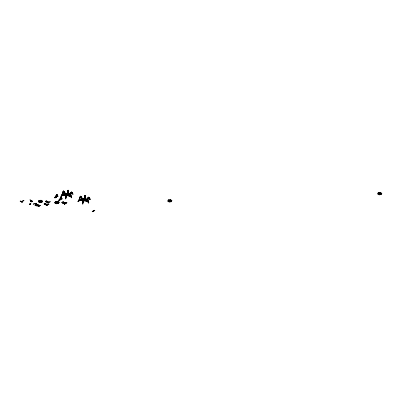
<?xml version="1.0" encoding="UTF-8"?>
<svg xmlns="http://www.w3.org/2000/svg" width="402" height="402" viewBox="0 0 402 402"><rect width="100%" height="100%" fill="white"/><g stroke="black" fill="none" stroke-linecap="round" stroke-linejoin="round"><path stroke-width="0.6" d="M66.069 195.955L66.119 195.412L66.285 196.372M67.787 192.196L67.988 191.387L68.149 192.583L67.993 191.558L67.802 193.141L67.792 191.945M67.943 192.201L68.094 190.181L67.858 190.754L68.365 192.211L67.948 190.226M68.023 192.543L67.802 193.854L68.119 192.749L67.551 192.789L66.993 194.126L67.425 194.302C68.32 193.357 66.968 193.146 66.993 194.236M68.29 190.432L67.913 190.312M83.299 201.578C82.299 200.734 84.144 200.503 83.028 201.07L83.008 202.221M83.39 201.467L82.867 201.251L82.928 200.729L83.309 200.678L82.988 200.598L83.294 200.905L83.008 202.065L83.475 201.387L83.164 202.246L83.304 200.593M84.867 198.106L85.264 195.357M85.083 197.694L85.259 198.146L84.907 198.487M85.038 197.236L85.154 195.332L84.822 198.08M66.039 195.839L65.993 195.668M65.702 198.869L66.154 195.508L65.576 198.849L65.853 198.824L66.27 195.583L65.973 197.075M65.908 195.457L65.797 196.091L66.33 196.427L66.245 195.779M67.923 191.965L67.837 192.834L67.551 192.789M83.41 200.769L83.727 199.99L84.154 200.055L83.842 200.839L83.41 200.663L83.998 200.864L83.38 200.618L82.973 201.573L83.335 201.296M84.897 196.945L85.179 196.558M56.471 196.945L56.27 195.689C55.139 197.678 55.582 197.07 56.476 195.779M57.124 194.875L56.245 196.402L55.838 196.442M58.963 200.497L58.702 200.131L59.803 199.492L58.702 200.226L59.164 200.513L60.647 199.583L60.466 198.266C59.385 200.276 59.742 199.663 60.677 198.357M61.325 197.457L60.441 198.985L60.034 199.025M68.169 190.352L67.978 192.086M83.129 202.181L83.35 200.719M85.229 195.498L85.309 196.292M64.436 192.794L63.431 191.056M64.521 192.749L63.586 191.02L63.903 191.573L63.28 192.201L63.008 191.865L63.526 191.201M64.27 193.372C67.501 195.407 61.38 191.618 64.642 192.307L64.521 193.468L65.687 194.106L66.149 193.849L65.727 194.221M68.239 195.598L67.34 194.869L68.28 195.518L68.461 195.166L67.958 195.533L69.928 196.442L69.913 195.221L69.275 195.03M70.491 194.829L70.657 195.312L70.44 194.759M80.968 196.704L79.732 198.402L79.32 197.895L80.601 196.151L80.908 196.533M83.164 199.201L82.706 199.347L81.274 198.467L81.355 197.101L81.827 197.362L82.254 198.653L81.284 197.151L81.294 198.312L81.701 198.442M81.214 198.312C83.626 199.307 80.561 198.895 81.611 197.513L81.294 197.327L81.701 197.457L81.686 198.543M86.998 201.563C87.581 200.503 86.405 199.498 86.048 200.719C87.34 202.01 86.224 199.844 84.716 199.834L84.4 200.126L85.254 200.618L85.571 200.327L85.033 200.573L86.983 201.603L85.033 200.688L85.284 200.317M63.833 194.679C60.4 191.01 66.652 197.292 62.144 193.99M62.486 193.764L60.923 196.387L61.481 196.578L62.973 193.859M63.305 194.111L63.908 194.146M71.461 192.066L70.275 193.357L71.526 192.045L73.209 194.166L72.646 194.528L71.074 192.437L71.496 192.03L71.913 192.332L71.586 192.045M70.953 194.221L68.702 194.684L70.888 194.342L70.953 193.146M71.089 192.447C71.41 191.518 72.767 193.086 71.812 193.251L71.194 192.412L71.571 192.171L72.189 193.01M80.857 199.558L79.681 198.754L80.933 199.759L80.47 200.106L79.289 199.302L79.631 198.819L80.104 199.181L79.521 199.025L79.963 199.246L79.38 200.191L78.968 199.99L79.345 200.116M81.043 199.432L80.209 199.407L80.913 199.196L81.536 200.035L81.003 199.332M87.279 198.503C90.952 194.015 84.636 201.844 88.978 197.628M88.013 199.387L87.943 198.141L87.978 199.312M88.475 197.211L88.154 197.628L89.711 199.673C91.917 198.9 85.149 194.533 90.269 199.317M88.988 197.472L88.666 197.201M67.948 191.94L68.119 191.407M63.622 203.131L63.988 202.462L63.41 202.291C60.868 203.502 65.365 203.809 62.436 202.759L63.37 202.221M66.3 196.045C64.963 199.03 67.059 192.794 66.782 195.689L66.35 195.513L66.943 195.673L66.486 196.613L65.802 196.101M83.475 201.437C82.872 201.437 83.742 200.879 83.314 201.307M21.618 201.397L23.416 200.347M23.979 200.578L23.683 200.357M63.767 195.151L66.37 194.488L66.486 194.844C64.571 195.221 65.586 194.719 65.32 195.025M63.189 201.819C64.119 201.618 62.024 203.583 61.802 202.397L63.189 201.819L61.787 202.518L62.245 202.683M64.325 193.111L64.325 192.126L64.511 193.478M68.702 194.684L68.481 194.231L68.742 194.568M70.33 194.382L70.375 193.201L70.807 193.131L70.842 194.191L70.305 194.166M80.827 200.296L83.43 199.633L82.264 199.925L82.405 200.206L83.546 199.995L82.264 199.814M81.5 199.96L81.536 200.221C79.41 200.558 82.767 198.985 82.706 200.256M83.214 199.146L82.928 199.342M84.003 200.739L83.4 201.779M85.249 197.985C85.375 200.563 82.777 197.945 85.068 197.96M87.978 199.457C86.224 201.01 83.917 198.895 87.098 199.116M86.696 199.548L87.395 199.397M68.049 190.252L67.717 192.111M85.008 195.372L84.847 197.347M71.667 197.784L70.662 194.744L69.445 195.191C69.737 197.065 69.491 195.94 69.938 195.317M86.978 200.889C86.716 201.874 89.445 198.663 86.51 200.342C86.676 202.472 86.807 200.764 86.897 200.271M86.802 201.673L86.917 200.467L86.51 200.342M83.174 200.573C82.224 204.261 82.757 206.015 83.33 200.829M82.767 204.02L83.204 200.729L83.33 201.166M63.988 202.573L63.405 202.317M66.41 196.367L66.36 196.633M62.496 194.05L62.958 193.91L62.682 193.814M79.611 198.824L79.003 200.065M57.586 196.759C54.999 191.98 57.215 198.357 57.994 196.246L56.853 194.628L55.788 196.181M56.903 194.618L56.461 195.156M60.677 199.508L60.576 199.663M82.862 201.08L83.159 201.09M82.993 201.075L83.063 200.709M88.726 202.935C89.108 198.94 85.239 198.734 88.385 202.965L88.797 202.925L87.651 199.985M87.249 199.95L88.48 202.909L88.892 202.874M87.736 200.442L87.385 199.844M63.179 194.332C62.179 196.879 66.395 194.774 65.556 194.764M64.441 194.814L64.441 195.317L64.315 194.784M67.451 193.764L67.601 193.724M68.415 195.472L67.983 195.307M68.772 194.226L68.817 194.518L67.606 194.407L70.144 193.97M60.014 198.759L61.003 197.146L62.099 198.774L61.687 199.286L62.194 198.829L61.009 197.201L59.938 198.97M55.742 196.387L56.732 194.568L57.134 194.754M61.33 197.332C60.109 196.824 60.667 199.04 61.782 199.342M67.958 190.357L68.144 191.292L68.084 190.377M68.144 191.292L68.114 190.875M68.234 192.191L67.973 190.231L68.285 190.262M68.365 192.211L68.204 190.206M85.299 197.342L85.018 195.503L85.204 196.437L85.174 196.02M85.204 196.437L84.978 195.457M85.425 197.362L85.164 195.402M22.14 202.231L21.979 202.136M30.974 200.372C29.869 199.789 32.11 200.97 30.688 200.322M32.281 201.241C32.662 200.095 28.979 201.553 31.18 201.844M65.973 195.734L66.074 197.091L66.285 196.221M85.043 197.895L85.214 197.694L84.737 198.377L85.184 197.714L85.169 196.573M69.355 195.01L68.893 195.749L69.581 195.98M86.415 200.161L86.003 200.724M36.798 205.899L37.26 206.166L39.084 205.065L38.577 204.864L36.823 206.015M45.903 201.759C47.476 203.759 47.818 199.673 46.049 201.809M46.888 200.985C46.185 199.889 43.898 203.055 46.858 200.899M47.436 204.367L46.21 205.095M55.913 195.895L56.079 197.297L56.401 196.89L56.3 195.673M60.29 199.754L60.189 198.613L60.506 198.427L60.275 199.874L60.601 199.467L60.466 198.266M63.762 195.111L66.37 194.488M63.772 194.98L64.013 195.407L63.792 195.096L64.441 194.995M66.938 195.603L66.546 196.563M86.902 200.523L86.601 200.286L86.832 200.829M83.325 201.563L83.46 201.116M70.048 193.608L70.275 193.116L70.918 193.066M87.108 198.759C88.741 196.98 86.42 199.352 86.681 199.342L87.39 199.482M84.902 196.859L85.078 196.553M62.194 194.111L62.421 193.653L62.23 193.96M71.938 192.337L70.742 193.653L71.903 192.493M79.485 198.975L77.983 201.538L78.541 201.724L79.988 198.98M88.128 197.467L89.711 199.673M69.466 194.91L69.139 195.412M83.038 200.869L83.425 200.925M69.983 193.598L69.742 194.462M87.048 198.749L86.782 199.201M54.783 202.909L55.365 201.553L57.521 201.216L59.104 202.131L58.526 203.487L56.365 203.819L54.783 202.799L56.365 203.713L58.526 203.377L59.104 202.131M56.994 202.854L56.682 203.638L56.25 203.573L56.561 202.789L56.994 202.965L56.561 202.789M57.195 202.427L56.878 202.719L56.762 202.357L57.195 202.427L56.762 202.357M57.637 201.467L57.325 202.251L56.893 202.181L57.205 201.402L57.637 201.578L57.205 201.402M69.204 194.292C64.792 192.201 71.174 193.764 68.626 195.538L66.466 195.869L64.888 194.96L65.466 193.603L67.621 193.272L68.149 192.548M64.888 194.96L65.466 193.603M66.114 195.729L66.817 195.488M66.662 194.839L66.114 196.593M66.797 194.553L67.295 194.478M66.797 194.663L66.863 194.412M67.094 194.905L66.782 195.689M67.425 194.302L67.737 193.518M67.229 194.729L66.863 194.518M68.626 195.538L69.204 194.181M81.948 200.106L82.526 198.754L84.686 198.417L86.264 199.332L85.686 200.688L83.526 201.02L81.948 200L83.526 200.91L85.686 200.578L86.264 199.332M85.068 196.975L85.184 196.729L85.053 197.694M84.355 199.628L84.038 199.92L83.923 199.558L84.355 199.628L83.923 199.558M84.802 198.668L84.37 198.598L84.802 198.668L84.485 199.447L84.058 199.382L84.812 197.879M84.737 198.266L84.907 197.895M83.033 202.226L83.475 201.281M21.889 201.99L21.507 201.864L22.165 202.246M32.23 201.03L31.527 201.92M61.481 196.578L63.039 193.98M70.275 193.357L70.722 193.663M78.541 201.724L80.053 199.035M88.164 197.543L88.656 197.256M87.958 199.367L85.762 199.719L85.51 199.462M65.179 193.719L64.23 193.166C64.194 188.684 65.918 196.699 64.722 192.171M69.928 196.442L69.858 195.317L69.37 194.965M80.37 196.287L80.817 196.186L81.691 197.714L81.405 198L80.38 196.412L81.43 197.945M86.546 200.362L86.726 200.864M56.456 195.829L57.014 194.859M60.37 198.895L61.21 197.442M45.562 203.342C44.672 202.412 42.587 205.507 45.491 203.301M47.396 204.271C46.903 203.724 45.019 204.764 45.974 205.095M46.341 205.206L46.808 205.472L49.094 204.161L48.617 203.884L46.366 205.321M56.094 197.287C55.19 198.648 53.21 197.523 55.637 196.895C53.044 197.392 55.471 198.638 56.27 197.04M56.094 197.176L55.446 197.427L56.36 197.096M65.637 195.01L63.214 195.503M63.963 202.427C63.546 203.327 63.737 202.94 63.149 203.417M60.923 196.387L62.461 193.9M77.983 201.538L79.561 199.141M61.139 197.206L60.551 197.658M69.209 195.402L68.983 195.568M63.531 191.005L62.355 192.689L62.672 193.256L62.26 192.744L63.385 191.141M63.28 192.201L63.848 191.387M62.672 193.256L63.797 191.653M79.32 197.895L80.46 196.261L80.862 196.689C80.49 197.935 79.636 196.869 80.591 196.347M80.34 197.352L80.862 196.689M79.712 198.824L79.254 199.226M84.48 198.97L84.621 198.719L84.526 198.97M56.727 194.704L57.25 195.367L56.973 195.709L56.451 195.045L56.808 194.563L57.994 196.246M57.491 196.704L57.903 196.191M60.652 197.623L60.923 197.287C62.35 199.191 59.737 196.895 61.169 198.286M60.747 197.678L60.813 197.216M61.079 198.231L61.35 197.89M20.864 201.422L20.497 201.312L20.969 201.663M35.471 205.548L35.939 205.819L38.225 204.502L37.748 204.226L35.497 205.663M63.38 202.141L62.28 202.779M65.204 202.854C66.034 202.608 62.752 204.08 63.983 203.688M70.762 195.246C70.33 197.045 68.807 194.789 69.762 195.372M64.36 195.282L63.828 195.282M80.556 200.03L80.872 199.568M69.154 195.472L68.893 195.563M20.623 201.246L20.361 201.201L20.809 201.352M63.39 194.89L63.797 194.603M87.782 198.714L88.963 197.643M56.838 194.623L56.938 194.623M22.11 202.136L21.803 202.035M32.321 201.186L32.743 201.372L32.376 201.296M34.678 203.673C33.22 202.839 32.22 205.533 34.678 203.814M36.049 204.477C32.627 206.357 37.753 204.839 36.291 204.477M47.019 202.387C48.421 203.854 49.818 199.839 47.034 202.518M47.652 202.754L48.109 203.035L50.396 201.719L49.918 201.442L47.788 202.814M66.516 196.488L66.245 196.498M22.205 202.191L21.899 202.09M85.922 199.543L84.666 199.442L85.832 199.261L85.948 199.623L84.782 199.804L84.666 199.442M86.214 200.623L85.958 200.714M38.18 206.372L38.617 206.658L39.934 205.739A14.005 8.085 0 0 1 40.562 205.327L40.466 205.271A14.005 8.085 0 0 1 39.753 205.628L38.18 206.507M44.627 204.181C45.798 206.171 47.109 202.136 44.627 204.316M64.933 202.698L63.516 203.528L64.933 202.809M64.174 203.764L66.425 202.573L66.903 202.739L66.425 202.462L64.174 203.764L64.616 204.166L66.903 202.849M92.138 211.517L92.581 211.809L94.867 210.492L94.395 210.221L92.138 211.658M69.657 194.266L70.209 193.06L70.837 192.965M71.606 192.246L71.194 192.412M72.154 192.935L71.812 193.251M88.259 197.563L88.621 197.266L89.249 198.161L88.877 198.397L88.294 197.638L88.591 197.251M89.676 199.598L90.234 199.241M23.919 200.658L22.14 201.658M31.195 201.834L31.542 201.91M35.828 205.673L36.708 205.306L36.361 205.105L35.698 205.487L35.974 205.799M64.174 192.754L63.335 191.302L63.767 191.056L64.632 192.563L64.27 192.699M45.928 201.879L47.099 201.201M56.084 196.086L56.401 195.905L55.994 196.03L56.084 197.07M55.436 197.226L55.843 196.91M56.401 196.89L55.436 197.337L55.652 197.503M47.667 202.879L48.642 202.276L48.954 202.457L47.903 203.02M64.642 193.292L64.531 193.553M65.029 193.186C63.898 193.136 67.707 193.563 66.436 194.452C64.893 193.945 65.998 193.307 66.752 194.272M65.581 193.96L65.898 193.779M46.602 205.457L47.577 204.96L47.23 204.759L46.697 205.332M65.581 193.854L66.436 194.347L66.752 194.161M67.34 194.869L67.657 194.689L69.536 195.789M55.481 201.799L55.798 201.618L56.647 202.111L56.335 202.402L55.481 201.799L56.335 202.296L56.647 202.111M67.34 194.98L67.606 194.297M55.481 201.91L55.798 201.729L56.647 202.221M59.637 199.804L60.109 199.533M59.637 199.915L60.601 199.467M60.205 199.699L59.752 200.03M58.999 200.402L60.466 199.618M68.194 195.362L68.511 195.181L68.39 195.437M69.832 195.126L69.842 195.372M71.832 197.724L71.325 197.814L70.199 194.915L70.631 194.714M70.541 194.679L70.199 194.915M68.893 195.749L69.466 195.965M68.893 195.905L68.988 195.849M70.707 194.819L71.737 197.779M57.24 202.819L57.556 202.633L58.411 203.126L58.094 203.422L57.24 202.819L58.139 203.548M57.24 202.925L57.556 202.744L58.411 203.236M69.3 196.06L67.958 195.533M58.094 203.311L58.411 203.126M70.807 196L71.084 195.98L70.807 196C69.898 194.568 70.767 194.543 70.988 196.03M62.948 202.065L63.39 201.945M63.727 202.472L62.556 202.894L63.41 202.402M71.325 197.814L70.295 194.859M62.556 202.894L62.873 203.075L63.727 202.583M63.385 203.417L63.28 203.095M64.019 203.784L65.204 203.1M65.466 203.477L64.295 203.899L65.149 203.407L65.466 203.588L65.149 203.407M64.295 203.899L64.611 204.08L66.903 202.739M80.395 196.452L80.827 196.201M79.732 198.402L79.415 197.839M81.33 198.518L82.892 199.246M82.088 198.337C80.963 198.286 84.772 198.714 83.495 199.603C81.953 199.09 83.058 198.452 83.812 199.422M82.641 199.111L82.958 198.93M82.641 199L83.495 199.492L83.812 199.312M84.4 200.126L84.716 199.945L86.641 201.09L85.958 200.894M84.4 200.015L85.254 200.508L85.571 200.327L85.319 200.412M87.445 200.05L87.716 200.025L87.445 200.05C87.666 201.543 88.535 201.518 87.621 200.08M85.958 201.005L86.43 201.281M94.581 210.326L94.425 210.417A14.005 8.085 0 0 1 93.711 210.779L93.033 211.005M94.676 210.382L94.52 210.472A14.412 8.321 0 0 0 93.988 210.824L93.505 211.276M22.16 201.673L21.658 201.492M64.174 204.01L64.652 204.151M30.642 200.141L30.049 199.98L30.451 199.995M65.576 198.849L65.853 198.824M82.787 203.95L82.912 203.97M29.959 199.94L29.884 199.869M63.415 191.121L63.802 191.543M86.385 200.106L86.787 200.317M65.466 193.714L67.621 193.377M63.255 194.302L63.682 194.236L63.717 195.297C62.622 195.694 63.601 193.04 63.285 195.362M63.285 194.377L63.717 194.312M70.375 193.201L70.842 193.206M67.606 194.407L70.144 194.081M69.621 194.191L70.335 194.357M63.255 195.287L63.717 195.297M63.792 195.206L64.476 195.07M65.32 194.915L66.486 194.844M67.722 194.543L68.888 194.362M70.842 194.191L69.626 194.382M69.621 194.347L70.335 194.236M64.888 194.849L66.466 195.764L68.626 195.427M59.104 202.241L57.521 201.327L55.365 201.553M55.099 202.618L56.265 202.437L56.38 202.794L55.215 202.975L55.099 202.618L55.215 202.975M57.506 202.246L58.672 202.065L58.787 202.422L57.506 202.352L58.787 202.422M55.099 202.724L56.335 202.296M55.215 202.864L56.38 202.794M56.697 202.613L57.124 202.678M58.787 202.312L57.622 202.603M86.264 199.442L84.686 198.528L82.526 198.754M80.315 199.452C81.425 199.286 79.44 199.543 80.35 200.513L80.782 200.447L80.747 199.387M87.47 199.407L87.44 198.347L87.867 198.281L87.902 199.342L87.365 199.317M84.666 199.553L87.098 199.226M80.852 200.246L81.536 200.221L80.887 200.427M83.857 199.814L84.289 199.879M86.681 199.452L87.902 199.342M82.586 200.327L80.325 200.613L82.586 200.216M67.616 193.819L67.154 193.648L67.616 193.925M80.239 199.498L80.325 200.613M63.828 194.111L64.476 194.89M68.114 192.9L68.018 191.417M67.31 193.563L67.737 193.628M66.993 194.126L67.425 194.191M66.662 194.95L67.094 195.015M84.752 198.03L84.938 196.955M66.29 195.503L65.928 195.452L66.235 195.759M65.802 195.91L66.099 195.94M84.209 198.834L84.656 198.965M66.084 196.658L66.214 195.694M66.114 197.075L65.923 196.096M83.144 201.804L83.274 200.839M77.948 201.462L78.506 201.648M60.888 196.317L61.446 196.503M69.742 196.528L68.893 195.859M81.782 198.377L82.254 198.653M86.51 201.327L86.827 201.508M67.657 194.794L69.536 195.9M64.722 193.231L65.194 193.503M56.612 194.633L56.451 195.045M57.25 195.367L56.973 195.709M63.189 203.151L63.521 203.231M46.903 201.271L47.215 201.452L46.366 201.945L46.049 201.764M47.788 202.769L48.104 202.95M31.306 201.025L31.652 201.226L30.989 201.608L30.642 201.407M31.306 201.04L31.622 201.226M39.039 205.945L39.391 206.146M38.376 206.332L38.728 206.527M66.059 195.472L66.365 195.779M80.696 196.206L81.571 197.709M80.495 196.402L80.767 196.744M80.164 196.955L80.435 197.297M63.436 191.257L63.707 191.598M63.104 191.809L63.375 192.146M63.767 191.056L63.335 191.302M64.174 194.699L63.898 194.101M89.249 198.161L88.877 198.397M83.43 199.633L83.546 199.995M80.827 200.191L81.119 200.553L80.887 200.322M80.782 200.447L80.35 200.513M85.083 196.583L85.134 198.04M86.601 200.286L86.601 201.271M84.485 199.447L84.058 199.382M84.154 200.055L83.727 199.99M81.385 197.271L81.385 198.261M70.807 193.131L70.807 194.121M70.41 193.277L70.41 194.261M69.541 195.136L69.541 196.121M60.506 198.427L60.506 199.412M57.325 202.251L56.893 202.181M56.682 203.638L56.25 203.573M56.305 195.849L56.305 196.834M31.843 200.854L31.843 200.899M30.542 204.357L30.16 204.713L29.306 204.221L30.426 203.573L30.904 203.839L30.557 204.316M36.275 203.975L35.894 204.332L35.039 203.839L36.16 203.191L36.637 203.457L36.291 203.935M38.858 200.533L38.275 201.779L39.858 202.688L42.019 202.357L42.597 201.111L41.014 200.196L38.858 200.533M38.904 200.925L38.662 201.452L39.572 201.312L38.904 200.925M39.803 201.809L39.562 202.337L38.893 201.95L39.803 201.809M40.451 200.417L40.205 200.945L39.537 200.558L40.451 200.417M39.999 201.839L39.758 202.362L40.034 202.487L40.471 201.915L39.999 201.839M40.642 200.452L40.401 200.975L40.873 201.05L41.12 200.523L40.642 200.452M40.667 201.94L40.421 202.467L41.336 202.327L40.667 201.94M41.316 200.553L41.069 201.08L41.984 200.94L41.316 200.553M42.215 201.437L41.969 201.965L41.3 201.578L42.215 201.437M168.227 199.915L167.649 201.166L169.227 202.075L171.388 201.744L171.966 200.497L170.388 199.583L168.227 199.915M169.383 201.241L169.152 201.739L169.408 201.859L169.815 201.307L169.383 201.241M169.624 200.724L170.056 200.789L169.624 200.724M170.031 199.854L169.8 200.352L170.232 200.417L170.463 199.92L170.031 199.854M378.161 192.734L377.584 193.985L379.161 194.895L381.322 194.563L381.9 193.317L380.317 192.402L378.161 192.734M379.357 193.975L379.046 194.648L379.478 194.714L379.789 194.04L379.357 193.975M379.558 193.543L379.99 193.608L379.558 193.543M380.006 192.583L379.689 193.256L380.121 193.327L380.433 192.653L380.006 192.583M20.356 200.99L20.115 201.106L20.356 200.99M21.507 201.653L21.266 201.769L21.492 201.638M62.491 193.9C60.662 195.955 63.772 194.397 62.491 193.9M30.215 203.713L29.552 204.095L29.899 204.296L30.562 203.914L30.215 203.713M39.185 200.658L39.713 201.226L40.064 201.025L39.185 200.658M35.949 203.332L35.286 203.719L35.632 203.914L36.296 203.533L35.949 203.332M40.265 201.075L39.798 201.347L39.969 201.714L41.074 201.543L40.265 201.075M41.16 201.658L40.813 201.859L41.798 202.166L41.16 201.658M45.602 203.713L44.748 204.206L45.064 204.387L45.918 203.894L45.602 203.713M93.003 211.095L92.359 211.603L93.349 211.296L93.003 211.095M168.574 200.05L169.086 200.593L169.403 200.412L168.574 200.05M170.528 201.065L170.212 201.246L171.151 201.543L170.528 201.065M378.594 192.804L378.277 192.985L379.131 193.478L379.448 193.297L378.594 192.804M380.352 193.819L380.036 194L380.89 194.493L381.207 194.312L380.352 193.819M39.622 201.422L38.632 201.678L39.753 201.698L39.622 201.422M42.029 201.05L41.12 201.191L41.25 201.467L42.155 201.327L42.029 201.05M168.981 200.824L168.021 201.06L169.096 201.075L168.981 200.824M171.383 200.452L170.518 200.588L171.498 200.704L171.383 200.452M379.066 193.618L377.9 193.799L379.181 193.87L379.066 193.618M381.468 193.246L380.302 193.427L381.583 193.498L381.468 193.246"/></g></svg>
